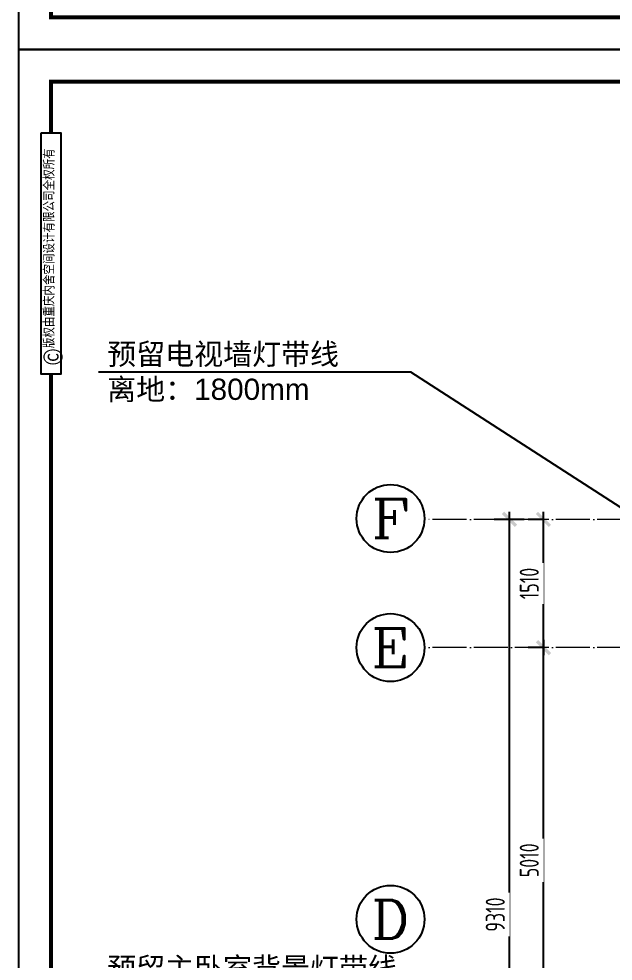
# Model space of a CAD drawing. Header units: inches. Extents: x -50945 to 250244, y -404780 to 18493.
# Drawn here: x 91323 to 98320, y -393041 to -381943 of the extents above; entities that cross this region are included whole.
import ezdxf
from ezdxf.enums import TextEntityAlignment as Align

# ---------------------------------------------------------------- set-up
doc = ezdxf.new("R2010")
doc.units = ezdxf.units.IN
doc.header["$MEASUREMENT"] = 0
doc.linetypes.add('DOTE', pattern=[2.42, 2, -0.2, 0.02, -0.2])
for name, color, linetype in [('15开关布置图-YJ', 2, 'Continuous'), ('AXIS', 1, 'Continuous'), ('AXIS_TEXT', 7, 'Continuous'), ('A图框', 7, 'Continuous'), ('D-ARCHI', 250, 'Continuous'), ('外标注', 50, 'Continuous')]:
    doc.layers.add(name, color=color, linetype=linetype)
doc.layers.add('天棚材质标注', color=2, linetype='Continuous', lineweight=5)
doc.styles.add('04.YBC-外标注3.0', font='', dxfattribs={"width": 0.8, "height": 3})
doc.styles.add('_TCH_AXIS', font='COMPLEX', dxfattribs={"bigfont": 'GBCBIG'})
doc.styles.add('COMPLEX', font='COMPLEX')
doc.styles.add('HBA-DIMT', font='ARCHS.SHX', dxfattribs={"width": 0.8})
doc.styles.get("Standard").update_dxf_attribs({"font": 'Arial.ttf'})
doc.styles.get('04.YBC-外标注3.0').set_extended_font_data('SimSun')
doc.dimstyles.new('HBA_40', dxfattribs={"dimscale": 50, "dimtxt": 2.5, "dimasz": 0.1, "dimexe": 2, "dimexo": 2.5, "dimgap": 0.6, "dimtad": 1, "dimdec": 0, "dimrnd": 5, "dimzin": 0, "dimtxsty": 'HBA-DIMT', "dimblk": 'HBA_DIMENSION_TICK', "dimblk1": 'HBA_DIMENSION_TICK', "dimblk2": 'HBA_DIMENSION_TICK', "dimcen": 0.125, "dimclrd": 44, "dimclre": 44, "dimclrt": 2, "dimadec": 0, "dimazin": 0, "dimtfac": 1, "dimtdec": 0, "dimtix": 1, "dimtmove": 1, "dimatfit": 3, "dimldrblk": 'HBA_Leader_Dot', "dimfxl": 0, "dimtvp": 1, "dimtfill": 1, "dimtolj": 1, "dimtzin": 0, "dimarcsym": 0})

# ---------------------------------------------------------------- blocks, each defined once
blk = doc.blocks.new('gegeg')
at = {"layer": 'A图框'}
for points in [[(162587, -39218), (162587, -60008), (133187, -60008), (133187, -39218)], [(133431, -40125), (133643, -40125), (133643, -42755), (133431, -42755)]]:
    blk.add_lwpolyline(points, close=True, dxfattribs=at)
at = {"layer": 'A图框', "const_width": 42}
for points in [[(133537, -40125), (133537, -39568), (162237, -39568), (162237, -57908)], [(133537, -57908), (133537, -42755)]]:
    blk.add_lwpolyline(points, dxfattribs=at)
blk.add_lwpolyline([(133537, -58258), (162237, -58258), (162237, -59658), (133537, -59658)], close=True, dxfattribs=at)
at = {"layer": 'A图框', "rotation": 90, "style": '04.YBC-外标注3.0'}
for s, insert, char_height, width, attachment_point in [('版权由重庆内舍空间设计有限公司全权所有', (133460, -42471), 105, 2420.6, 1), ('©', (133559, -42567), 210, 191.34, 5)]:
    blk.add_mtext(s, dxfattribs=dict(at, insert=insert, char_height=char_height, width=width, attachment_point=attachment_point))
blk = doc.blocks.new('HBA_DIMENSION_TICK')
at = {"color": 0, "linetype": 'ByBlock'}
for p, q in [((-10, 0), (0, 0)), ((0, 0), (10, 0))]:
    blk.add_line(p, q, dxfattribs=at)
at = {"color": 50, "linetype": 'ByBlock'}
blk.add_solid([(-10, -7), (-7, -10), (7, 10), (10, 7)], dxfattribs=at)
blk = doc.blocks.new('*D918')
at = {"layer": 'Defpoints', "color": 0, "transparency": 16777216}
for p in [(97499, -389348), (97700, -389348), (97700, -394358)]:
    blk.add_point(p, dxfattribs=at)
at = {"layer": '外标注', "color": 44, "lineweight": -2, "transparency": 16777216}
for p, q in [((97499, -389348), (97319, -389348)), ((97499, -394349), (97499, -389357)), ((97499, -394358), (97319, -394358))]:
    blk.add_line(p, q, dxfattribs=at)
at = {"layer": '外标注', "color": 44, "lineweight": -2, "transparency": 16777216, "xscale": 9, "yscale": 9, "zscale": 9}
for p, rotation in [((97499, -389348), 90), ((97499, -394358), 270)]:
    blk.add_blockref('HBA_DIMENSION_TICK', p, dxfattribs=dict(at, rotation=rotation))
at = {"layer": '外标注', "color": 2, "transparency": 16777216, "insert": (97332, -391853), "char_height": 225, "attachment_point": 5, "rotation": 90, "style": 'HBA-DIMT', "bg_fill": 3, "box_fill_scale": 1.25, "bg_fill_color": 256, "bg_fill_true_color": 13158600, "bg_fill_transparency": 0}
blk.add_mtext('\\A1;5010', dxfattribs=at)
blk = doc.blocks.new('HBA_Leader_Dot')
at = {"color": 0, "linetype": 'ByBlock'}
blk.add_line((-5, 0), (-10, 0), dxfattribs=at)
at = {"color": 0, "linetype": 'ByBlock', "const_width": 5}
blk.add_lwpolyline([(-2.5, 0, 1), (2.5, 0, 1)], format="xyb", close=True, dxfattribs=at)
blk = doc.blocks.new('*D919')
at = {"layer": 'Defpoints', "color": 0, "transparency": 16777216}
for p in [(97499, -387838), (97700, -387838), (97700, -389348)]:
    blk.add_point(p, dxfattribs=at)
at = {"layer": '外标注', "color": 44, "lineweight": -2, "transparency": 16777216}
for p, q in [((97499, -387838), (97319, -387838)), ((97499, -389339), (97499, -387847)), ((97499, -389348), (97319, -389348))]:
    blk.add_line(p, q, dxfattribs=at)
at = {"layer": '外标注', "color": 44, "lineweight": -2, "transparency": 16777216, "xscale": 9, "yscale": 9, "zscale": 9}
for p, rotation in [((97499, -387838), 90), ((97499, -389348), 270)]:
    blk.add_blockref('HBA_DIMENSION_TICK', p, dxfattribs=dict(at, rotation=rotation))
at = {"layer": '外标注', "color": 2, "transparency": 16777216, "insert": (97332, -388593), "char_height": 225, "attachment_point": 5, "rotation": 90, "style": 'HBA-DIMT', "bg_fill": 3, "box_fill_scale": 1.25, "bg_fill_color": 256, "bg_fill_true_color": 13158600, "bg_fill_transparency": 0}
blk.add_mtext('\\A1;1510', dxfattribs=at)
blk = doc.blocks.new('*D920')
at = {"layer": 'Defpoints', "color": 0, "transparency": 16777216}
for p in [(97099, -387838), (97499, -387838), (97499, -397146)]:
    blk.add_point(p, dxfattribs=at)
at = {"layer": '外标注', "color": 44, "lineweight": -2, "transparency": 16777216}
for p, q in [((97274, -387838), (96919, -387838)), ((97099, -397137), (97099, -387847)), ((97274, -397146), (96919, -397146))]:
    blk.add_line(p, q, dxfattribs=at)
at = {"layer": '外标注', "color": 44, "lineweight": -2, "transparency": 16777216, "xscale": 9, "yscale": 9, "zscale": 9}
for p, rotation in [((97099, -387838), 90), ((97099, -397146), 270)]:
    blk.add_blockref('HBA_DIMENSION_TICK', p, dxfattribs=dict(at, rotation=rotation))
at = {"layer": '外标注', "color": 2, "transparency": 16777216, "insert": (96932, -392492), "char_height": 225, "attachment_point": 5, "rotation": 90, "style": 'HBA-DIMT', "bg_fill": 3, "box_fill_scale": 1.25, "bg_fill_color": 256, "bg_fill_true_color": 13158600, "bg_fill_transparency": 0}
blk.add_mtext('\\A1;9310', dxfattribs=at)
blk = doc.blocks.new('_AXISO')
blk.add_circle((0, 0), 0.5)
at = {"layer": 'AXIS_TEXT', "style": 'COMPLEX', "width": 1.041667}
blk.add_attdef('A', text='', height=0.56, dxfattribs=at).set_placement((-0.25, -0.28), (0.25, -0.28), align=Align.FIT)

msp = doc.modelspace()

# ---------------------------------------------------------------- block references
at = {"layer": '15开关布置图-YJ', "color": 2, "xscale": 1.081091401797356, "yscale": 1.081091401797356, "zscale": 1.081091401797356}
msp.add_blockref('gegeg', (-52664.31, -317429.97), dxfattribs=at)
at = {"layer": 'AXIS'}
ref = msp.add_blockref('_AXISO', (95698.8, -387827.83), dxfattribs=dict(at, xscale=800, yscale=800, zscale=800))
ref.add_attrib('A', 'F', dxfattribs={"layer": 'AXIS_TEXT', "height": 452.55, "style": '_TCH_AXIS', "width": 1.3125}).set_placement((95472.52, -388054.1), (95925.07, -388054.1), align=Align.FIT)
ref = msp.add_blockref('_AXISO', (95698.67, -389348.07), dxfattribs=dict(at, xscale=800, yscale=800, zscale=800))
ref.add_attrib('A', 'E', dxfattribs={"layer": 'AXIS_TEXT', "height": 452.55, "style": '_TCH_AXIS', "width": 1.3125}).set_placement((95472.4, -389574.34), (95924.95, -389574.34), align=Align.FIT)
ref = msp.add_blockref('_AXISO', (95698.67, -392547.84), dxfattribs=dict(at, xscale=800, yscale=800, zscale=800))
ref.add_attrib('A', 'D', dxfattribs={"layer": 'AXIS_TEXT', "height": 452.55, "style": '_TCH_AXIS', "width": 1.235294}).set_placement((95472.4, -392774.11), (95924.95, -392774.11), align=Align.FIT)

# ---------------------------------------------------------------- texts
at = {"layer": '15开关布置图-YJ', "color": 241}
for s, p in [('预留电视墙灯带线', (92363.82, -386016.18)), ('离地：1800mm', (92363.82, -386430.41)), ('预留主卧室背景灯带线', (92363.82, -393247.93))]:
    msp.add_text(s, height=250, dxfattribs=at).set_placement(p)

# ---------------------------------------------------------------- dimensions: what is measured, and where the dimension line sits
at = {"layer": '外标注'}
dim = msp.add_linear_dim(base=(97498.67, -389348.07), p1=(97699.83, -394358.07), p2=(97699.83, -389348.07), angle=270, dimstyle='HBA_40', override={"dimscale": 90, "dimfxl": 200, "dimfxlon": 1}, dxfattribs=at)
dim.commit()
dim.dimension.update_dxf_attribs({"geometry": '*D918', "text_midpoint": (97332.17, -391853.07)})

# ---------------------------------------------------------------- next in the draw order: dimensions: what is measured, and where the dimension line sits
dim = msp.add_linear_dim(base=(97498.67, -387837.83), p1=(97699.83, -389348.07), p2=(97699.83, -387837.83), angle=270, dimstyle='HBA_40', override={"dimscale": 90, "dimfxl": 200, "dimfxlon": 1}, dxfattribs=at)
dim.commit()
dim.dimension.update_dxf_attribs({"geometry": '*D919', "text_midpoint": (97332.17, -388592.95)})

# ---------------------------------------------------------------- next in the draw order: dimensions: what is measured, and where the dimension line sits
dim = msp.add_linear_dim(base=(97098.67, -387837.83), p1=(97498.67, -397146.4), p2=(97498.67, -387837.83), angle=90, dimstyle='HBA_40', override={"dimscale": 90, "dimfxl": 200, "dimfxlon": 1}, dxfattribs=at)
dim.commit()
dim.dimension.update_dxf_attribs({"geometry": '*D920', "text_midpoint": (96932.17, -392492.12)})

# ---------------------------------------------------------------- next in the draw order: linework, layer by layer
at = {"layer": 'D-ARCHI', "color": 251, "linetype": 'DOTE', "lineweight": 5, "ltscale": 200}
for p, q in [((116438.67, -387837.83), (96111.41, -387837.83)), ((116438.67, -389348.07), (96098.67, -389348.07))]:
    msp.add_line(p, q, dxfattribs=at)

# ---------------------------------------------------------------- next in the draw order: block references
at = {"layer": '15开关布置图-YJ', "color": 2, "xscale": 1.081091401797356, "yscale": 1.081091401797356, "zscale": 1.081091401797356}
msp.add_blockref('gegeg', (-52664.31, -339905.86), dxfattribs=at)

# ---------------------------------------------------------------- next in the draw order: leaders
at = {"layer": '天棚材质标注', "color": 6}
msp.add_leader([(104828.67, -391842.09), (95939.25, -386103.41), (92259.26, -386103.41)], dimstyle='HBA_40', override={"dimgap": 0.6, "dimtad": 0}, dxfattribs=at)

doc.saveas('drawing.dxf')
